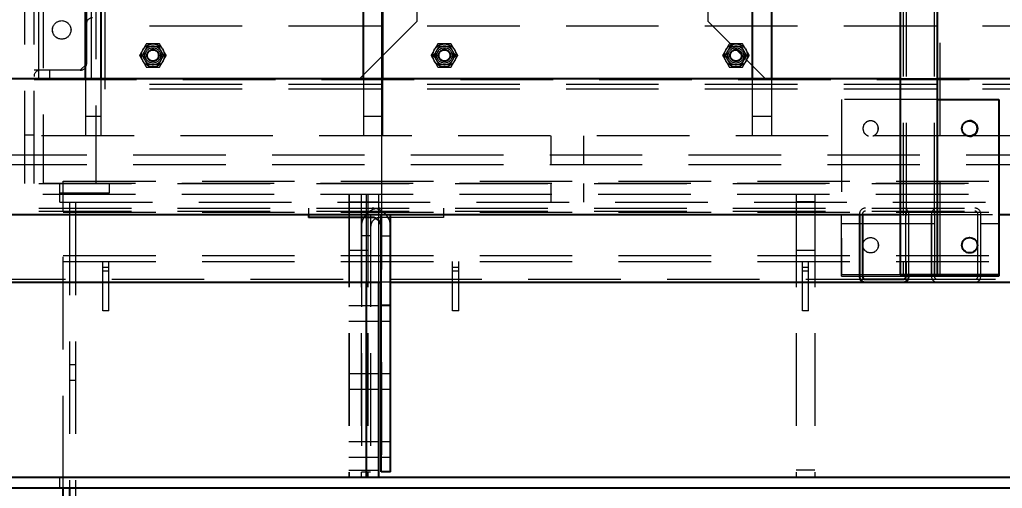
# Model space of a CAD drawing. Header units: millimetres. Extents: x 1293 to 41893, y 1011 to 26911.
# Drawn here: x 11101 to 11775, y 6143 to 6464 of the extents above; entities that cross this region are included whole.
import ezdxf

# ---------------------------------------------------------------- set-up
doc = ezdxf.new("R2010")
doc.units = ezdxf.units.MM
doc.header["$LTSCALE"] = 50
doc.linetypes.add('CENTER', pattern=[10.16, 6.35, -1.27, 1.27, -1.27])
doc.linetypes.add('HIDDEN', pattern=[1.905, 1.27, -0.635])
for name, color, linetype in [('CAPA_1', 7, 'Continuous'), ('MAQUINAS', 11, 'Continuous'), ('STRUC', 4, 'Continuous')]:
    doc.layers.add(name, color=color, linetype=linetype)
doc.styles.add('SLDTEXTSTYLE0', font='TXT', dxfattribs={"width": 0.75})
doc.dimstyles.new('SLDDIMSTYLE0', dxfattribs={"dimtxt": 100, "dimasz": 100, "dimexe": 0, "dimexo": 0.0625, "dimgap": 25, "dimtad": 2, "dimdec": 0, "dimlfac": 1.5, "dimrnd": 1e-09, "dimzin": 12, "dimdsep": 46, "dimtxsty": 'SLDTEXTSTYLE0', "dimsah": 1, "dimcen": 0.09, "dimadec": 0, "dimazin": 3, "dimtfac": 1, "dimtdec": 0, "dimtofl": 0, "dimtmove": 0, "dimatfit": 3, "dimfxl": 1, "dimfrac": 2, "dimtolj": 1, "dimtzin": 12, "dimarcsym": 0})
doc.dimstyles.new('SLDDIMSTYLE1', dxfattribs={"dimtxt": 100, "dimasz": 100, "dimexe": 0, "dimexo": 0.0625, "dimgap": 25, "dimtad": 2, "dimdec": 4, "dimlfac": 75, "dimzin": 12, "dimdsep": 46, "dimtxsty": 'SLDTEXTSTYLE0', "dimsah": 1, "dimcen": 0.09, "dimadec": 0, "dimazin": 3, "dimtfac": 1, "dimtdec": 0, "dimtofl": 0, "dimtmove": 0, "dimatfit": 3, "dimfxl": 1, "dimfrac": 2, "dimtolj": 1, "dimtzin": 12, "dimarcsym": 0})

# ---------------------------------------------------------------- blocks, each defined once
blk = doc.blocks.new('_D_3')
at = {"layer": 'CAPA_1', "transparency": 16777216}
blk.add_arc((9899.27, 4708.49), 5214.32, 0, 13, dxfattribs=at)
for points in [[(14979.94, 5881.46), (14986.48, 5780.49), (15016.52, 5787.13)], [(15113.58, 4708.49), (15128.01, 4808.64), (15097.24, 4808.34)]]:
    blk.add_solid(points, dxfattribs=at)
at = {"layer": 'CAPA_1', "transparency": 16777216, "insert": (15196.76, 5413.27), "char_height": 100, "attachment_point": 1, "rotation": 276.5, "style": 'SLDTEXTSTYLE0'}
blk.add_mtext('13°', dxfattribs=at)
blk = doc.blocks.new('_D_5')
at = {"layer": 'CAPA_1', "transparency": 16777216}
for p, q in [((11574.4, 7831.18), (17588.06, 7831.18)), ((17538.06, 7831.18), (17538.06, 4708.49)), ((16485.16, 4708.49), (17588.06, 4708.49))]:
    blk.add_line(p, q, dxfattribs=at)
for points in [[(17538.06, 7831.18), (17522.68, 7731.18), (17553.45, 7731.18)], [(17538.06, 4708.49), (17553.45, 4808.49), (17522.68, 4808.49)]]:
    blk.add_solid(points, dxfattribs=at)
at = {"layer": 'CAPA_1', "transparency": 16777216, "insert": (17409.15, 6122.06), "char_height": 100, "attachment_point": 1, "rotation": 90, "style": 'SLDTEXTSTYLE0'}
blk.add_mtext('4684', dxfattribs=at)
blk = doc.blocks.new('_D_15')
at = {"layer": 'CAPA_1', "transparency": 16777216}
for p, q in [((6530.12, 8742.38), (6530.12, 9415.65)), ((16745.16, 6492), (16745.16, 9415.65)), ((6530.12, 9365.65), (16745.16, 9365.65))]:
    blk.add_line(p, q, dxfattribs=at)
for points in [[(6530.12, 9365.65), (6630.12, 9350.26), (6630.12, 9381.03)], [(16745.16, 9365.65), (16645.16, 9381.03), (16645.16, 9350.26)]]:
    blk.add_solid(points, dxfattribs=at)
at = {"layer": 'CAPA_1', "transparency": 16777216, "insert": (11452.92, 9494.55), "char_height": 100, "attachment_point": 1, "style": 'SLDTEXTSTYLE0'}
blk.add_mtext('15323', dxfattribs=at)

msp = doc.modelspace()

# ---------------------------------------------------------------- linework, layer by layer
at = {"color": 7, "linetype": 'CENTER', "lineweight": 18}
msp.add_line((11349.534742, 9150.3526874), (11349.534742, 4104.1632693), dxfattribs=at)
at = {"color": 7, "linetype": 'Continuous', "lineweight": 25}
for p, q in [((11705.2958163, 7060.1262403), (11705.2958163, 6289.4929069)), ((11730.6958163, 7060.1262403), (11730.6958163, 6289.4929069)), ((10380.9601497, 6423.7929069), (11705.2958163, 6423.7929069)), ((11730.6958163, 6423.7929069), (13055.031483, 6423.7929069)), ((11730.6958163, 6409.4929069), (11773.0291497, 6409.4929069)), ((11773.0291497, 6409.4929069), (11773.0291497, 6289.4929069)), ((10423.293483, 6330.6595736), (11705.2958163, 6330.6595736)), ((11299.3768163, 6330.6595736), (11299.3768163, 6328.5429069)), ((11343.0268163, 6328.5429069), (11299.3768163, 6328.5429069)), ((11349.3768163, 6154.0929069), (11349.3768163, 6330.6595736)), ((11355.7268163, 6154.0929069), (11355.7268163, 6330.6595736)), ((11677.4601497, 6330.6595736), (11677.4601497, 6288.1569069)), ((11679.4921497, 6330.6595736), (11679.4921497, 6288.1569069)), ((11773.0291497, 6330.6595736), (13012.6981497, 6330.6595736)), ((10622.393483, 6284.0929069), (11349.3768163, 6284.0929069)), ((11355.7268163, 6284.0929069), (12082.7101497, 6284.0929069)), ((11681.5241497, 6286.1249069), (11707.2628163, 6286.1249069)), ((11705.2958163, 6289.4929069), (11773.0291497, 6289.4929069)), ((11709.2948163, 6288.1569069), (11709.2948163, 6289.4929069)), ((11711.3268163, 6288.1569069), (11711.3268163, 6289.4929069)), ((11773.026822, 6288.3262403), (11711.3268163, 6288.3262403)), ((11773.026822, 6289.4929069), (11773.026822, 6288.3262403)), ((11355.7268163, 6268.2262403), (11349.3768163, 6268.2262403)), ((11355.7268163, 6154.0929069), (11349.3768163, 6154.0929069)), ((11131.1601497, 5987.5105889), (11131.1601497, 6142.8529069)), ((11135.393483, 6142.8529069), (11135.393483, 5983.5422579))]:
    msp.add_line(p, q, dxfattribs=at)
at = {"color": 1, "linetype": 'HIDDEN', "lineweight": 18}
for p, q in [((11707.3278163, 7060.1262403), (11707.3278163, 6289.4929069)), ((11707.4158163, 7060.1262403), (11707.4158163, 6289.4929069)), ((11709.4478163, 7060.1262403), (11709.4478163, 6289.4929069)), ((11728.6638163, 7060.1262403), (11728.6638163, 6289.4929069)), ((11730.7838163, 7060.1262403), (11730.7838163, 6289.4929069)), ((11732.8158163, 6289.4929069), (11732.8158163, 7060.1262403)), ((11156.8304871, 6758.1188715), (11156.8304871, 6422.7855382)), ((11160.0054871, 6416.4355382), (11160.0054871, 6758.1188715)), ((11373.6721537, 6758.1188715), (11373.6721537, 6462.7855382)), ((11573.6721537, 6462.7855382), (11573.6721537, 6758.1188715)), ((11114.4971537, 6422.7855382), (11114.4971537, 6693.5688715)), ((11150.4804871, 6422.7855382), (11150.4804871, 6691.4522048)), ((11825.3888993, 6459.6105382), (11160.0054871, 6459.6105382)), ((11333.6721537, 6422.7855382), (11373.6721537, 6462.7855382)), ((11573.6721537, 6462.7855382), (11613.6721537, 6422.7855382)), ((11192.7494582, 6445.9605382), (11192.6449282, 6445.9605382)), ((11385.3648447, 6439.6105382), (11389.031019, 6445.9605382)), ((11389.031019, 6445.9605382), (11396.3633674, 6445.9605382)), ((11396.3633674, 6445.9605382), (11400.0295416, 6439.6105382)), ((11585.3648447, 6439.6105382), (11589.031019, 6445.9605382)), ((11589.031019, 6445.9605382), (11596.3633674, 6445.9605382)), ((11596.3633674, 6445.9605382), (11600.0295416, 6439.6105382)), ((11187.2240644, 6442.830801), (11187.1717994, 6442.7402754)), ((11198.222587, 6442.7402754), (11198.170322, 6442.830801)), ((11389.031019, 6433.2605382), (11385.3648447, 6439.6105382)), ((11400.0295416, 6439.6105382), (11396.3633674, 6433.2605382)), ((11589.031019, 6433.2605382), (11585.3648447, 6439.6105382)), ((11600.0295416, 6439.6105382), (11596.3633674, 6433.2605382)), ((11187.1717994, 6436.480801), (11187.2240644, 6436.3902754)), ((11192.6449282, 6433.2605382), (11192.7494582, 6433.2605382)), ((11198.170322, 6436.3902754), (11198.222587, 6436.480801)), ((11396.3633674, 6433.2605382), (11389.031019, 6433.2605382)), ((11596.3633674, 6433.2605382), (11589.031019, 6433.2605382)), ((13753.1804871, 6422.7855382), (11114.4971537, 6422.7855382)), ((11825.3888993, 6419.6105382), (11160.0054871, 6419.6105382)), ((11705.2958163, 6423.7929069), (11730.6958163, 6423.7929069)), ((11825.3888993, 6416.4355382), (11160.0054871, 6416.4355382)), ((11665.082483, 6409.4929069), (11665.082483, 6289.4929069)), ((11730.6958163, 6409.4929069), (11665.082483, 6409.4929069)), ((10352.393483, 6351.8262403), (13085.7268163, 6351.8262403)), ((11131.1601497, 6353.3529069), (12149.6268163, 6353.3529069)), ((11131.1601497, 6142.8529069), (11131.1601497, 6353.3529069)), ((11139.6268163, 6338.8529069), (11135.393483, 6338.8529069)), ((11135.393483, 6338.8529069), (11135.393483, 6142.8529069)), ((11139.6268163, 6338.8529069), (11139.6268163, 6105.5195736)), ((10352.393483, 6334.8929069), (13085.7268163, 6334.8929069)), ((10352.393483, 6332.8609069), (13085.7268163, 6332.8609069)), ((11131.1601497, 6332.1862403), (12149.6268163, 6332.1862403)), ((11299.3768163, 6334.8929069), (11299.3768163, 6330.6595736)), ((11392.0768163, 6334.8929069), (11392.0768163, 6328.5429069)), ((11677.4601497, 6330.8289069), (11677.4601497, 6330.6595736)), ((11679.4921497, 6330.8289069), (11679.4921497, 6330.6595736)), ((11709.2948163, 6289.4929069), (11709.2948163, 6330.8289069)), ((11711.3268163, 6289.4929069), (11711.3268163, 6330.8289069)), ((11726.793483, 6330.8289069), (11726.793483, 6288.1569069)), ((11728.825483, 6330.8289069), (11728.825483, 6288.1569069)), ((11758.6281497, 6288.1569069), (11758.6281497, 6330.8289069)), ((11760.6601497, 6288.1569069), (11760.6601497, 6330.8289069)), ((11335.7268163, 6330.6595736), (11335.7268163, 6154.0929069)), ((11342.0768163, 6330.6595736), (11342.0768163, 6154.0929069)), ((11392.0768163, 6328.5429069), (11348.4268163, 6328.5429069)), ((11665.1311497, 6288.3262403), (11665.1311497, 6330.6595736)), ((11665.1311497, 6324.3095736), (11773.026822, 6324.3095736)), ((11705.2958163, 6330.6595736), (11773.0291497, 6330.6595736)), ((11726.7978163, 6288.3262403), (11726.7978163, 6330.6595736)), ((11773.026822, 6330.6595736), (11773.026822, 6289.4929069)), ((11342.0768163, 6315.8429069), (11335.7268163, 6315.8429069)), ((11349.3768163, 6315.8429069), (11355.7268163, 6315.8429069)), ((11131.1601497, 6302.5529069), (12149.6268163, 6302.5529069)), ((11131.1601497, 6298.3195736), (12149.6268163, 6298.3195736)), ((11158.2768163, 6264.4529069), (11158.2768163, 6298.3195736)), ((11162.5101497, 6264.4529069), (11162.5101497, 6298.3195736)), ((11398.2768163, 6264.4529069), (11398.2768163, 6298.3195736)), ((11402.5101497, 6264.4529069), (11402.5101497, 6298.3195736)), ((11638.2768163, 6264.4529069), (11638.2768163, 6298.3195736)), ((11642.5101497, 6264.4529069), (11642.5101497, 6298.3195736)), ((11162.5101497, 6294.3195736), (11158.2768163, 6294.3195736)), ((11162.5101497, 6291.6529069), (11158.2768163, 6291.6529069)), ((11402.5101497, 6294.3195736), (11398.2768163, 6294.3195736)), ((11402.5101497, 6291.6529069), (11398.2768163, 6291.6529069)), ((11642.5101497, 6294.3195736), (11638.2768163, 6294.3195736)), ((11642.5101497, 6291.6529069), (11638.2768163, 6291.6529069)), ((10973.929483, 6286.1249069), (11681.5241497, 6286.1249069)), ((11355.7268163, 6284.0929069), (11349.3768163, 6284.0929069)), ((11665.082483, 6289.4929069), (11705.2958163, 6289.4929069)), ((11665.1311497, 6288.3262403), (11711.3268163, 6288.3262403)), ((11707.2628163, 6286.1249069), (12414.857483, 6286.1249069)), ((11162.5101497, 6264.4529069), (11158.2768163, 6264.4529069)), ((11335.7268163, 6268.2262403), (11342.0768163, 6268.2262403)), ((11339.193483, 6268.0512403), (11335.7268163, 6268.0512403)), ((11355.7268163, 6268.0512403), (11349.3768163, 6268.0512403)), ((11402.5101497, 6264.4529069), (11398.2768163, 6264.4529069)), ((11642.5101497, 6264.4529069), (11638.2768163, 6264.4529069)), ((11335.7268163, 6257.4679069), (11339.193483, 6257.4679069)), ((11349.3768163, 6257.4679069), (11355.7268163, 6257.4679069)), ((11139.6268163, 6227.4779069), (11135.393483, 6227.4779069)), ((11135.393483, 6216.8945736), (11139.6268163, 6216.8945736)), ((11339.193483, 6221.3845736), (11335.7268163, 6221.3845736)), ((11355.7268163, 6221.3845736), (11349.3768163, 6221.3845736)), ((11335.7268163, 6210.8012403), (11339.193483, 6210.8012403)), ((11349.3768163, 6210.8012403), (11355.7268163, 6210.8012403)), ((11339.193483, 6174.7179069), (11335.7268163, 6174.7179069)), ((11355.7268163, 6174.7179069), (11349.3768163, 6174.7179069)), ((11335.7268163, 6164.1345736), (11339.193483, 6164.1345736)), ((11349.3768163, 6164.1345736), (11355.7268163, 6164.1345736)), ((11335.7268163, 6154.0929069), (11342.0768163, 6154.0929069))]:
    msp.add_line(p, q, dxfattribs=at)
for centre, radius in [((11130.1638204, 6457.1188715), 6.35), ((11192.6971932, 6439.6105382), 7.8901787), ((11392.6971932, 6439.6105382), 7.8901787), ((11592.6971932, 6439.6105382), 7.8901787), ((11192.6971932, 6439.6105382), 5.2916667), ((11192.6971932, 6439.6105382), 4.2333333), ((11192.6971932, 6439.6105382), 3.7041667), ((11392.6971932, 6439.6105382), 5.2916667), ((11392.6971932, 6439.6105382), 4.2333333), ((11392.6971932, 6439.6105382), 3.7041667), ((11592.6971932, 6439.6105382), 5.2916667), ((11592.6971932, 6439.6105382), 4.2333333), ((11592.6971932, 6439.6105382), 3.7041667), ((11685.082483, 6309.4929069), 5.2916667), ((11685.1311497, 6309.4929069), 5.2916667), ((11753.026822, 6309.4929069), 5.2916667)]:
    msp.add_circle(centre, radius, dxfattribs=at)
at = {"color": 7, "linetype": 'Continuous', "lineweight": 25}
for centre in [(11753.0291497, 6389.4929069), (11753.0291497, 6309.4929069)]:
    msp.add_circle(centre, 5.2916667, dxfattribs=at)
at = {"color": 1, "linetype": 'HIDDEN', "lineweight": 18}
for centre, radius, start, end in [((11192.6971932, 6439.6105382), 6.3502151, 90.4715742458, 149.5284257542), ((11192.6971932, 6439.6105382), 6.3502151, 30.4715742458, 89.5284257542), ((11392.6971932, 6439.6105382), 6.3502151, 90.4715742458, 149.5284257542), ((11392.6971932, 6439.6105382), 6.3502151, 30.4715742458, 89.5284257542), ((11592.6971932, 6439.6105382), 6.3502151, 90.4715742458, 149.5284257542), ((11592.6971932, 6439.6105382), 6.3502151, 30.4715742458, 89.5284257542), ((11192.6971932, 6439.6105382), 6.3502151, 150.4715742458, 209.5284257542), ((11192.6971932, 6439.6105382), 6.3502151, 330.4715742458, 29.5284257543), ((11392.6971932, 6439.6105382), 6.3502151, 150.4715742458, 209.5284257542), ((11392.6971932, 6439.6105382), 6.3502151, 330.4715742458, 29.5284257542), ((11592.6971932, 6439.6105382), 6.3502151, 150.4715742458, 209.5284257542), ((11592.6971932, 6439.6105382), 6.3502151, 330.4715742458, 29.5284257542), ((11192.6971932, 6439.6105382), 6.3502151, 210.4715742458, 269.5284257542), ((11192.6971932, 6439.6105382), 6.3502151, 270.4715742458, 329.5284257542), ((11392.6971932, 6439.6105382), 6.3502151, 210.4715742458, 269.5284257542), ((11392.6971932, 6439.6105382), 6.3502151, 270.4715742458, 329.5284257542), ((11592.6971932, 6439.6105382), 6.3502151, 210.4715742458, 269.5284257542), ((11592.6971932, 6439.6105382), 6.3502151, 270.4715742458, 329.5284257542), ((11685.082483, 6389.4929069), 5.2916667, 286.123907906, 251.0658483385), ((11685.1311497, 6389.4929069), 5.2916667, 288.9341171086, 253.8760917321), ((11753.026822, 6389.4929069), 5.2916667, 89.9870257746, 270.0133769669), ((11348.4268163, 6322.1929069), 12.7, 90, 180), ((11343.0268163, 6322.1929069), 12.7, 0, 90), ((11681.5241497, 6330.8289069), 4.064, 90.0000000001, 180), ((11681.5241497, 6330.8289069), 2.032, 90.0000000001, 180), ((11707.2628163, 6330.8289069), 4.064, 0, 90), ((11707.2628163, 6330.8289069), 2.032, 0, 90), ((11730.857483, 6330.8289069), 4.064, 90, 180), ((11730.857483, 6330.8289069), 2.032, 90, 180), ((11756.5961497, 6330.8289069), 4.064, 0, 90), ((11756.5961497, 6330.8289069), 2.032, 0, 90), ((11348.4268163, 6322.1929069), 6.35, 90, 180), ((11730.857483, 6288.1569069), 4.064, 180, 270), ((11730.857483, 6288.1569069), 2.032, 180, 270), ((11756.5961497, 6288.1569069), 4.064, 270, 0), ((11756.5961497, 6288.1569069), 2.032, 270, 0)]:
    msp.add_arc(centre, radius, start, end, dxfattribs=at)
at = {"color": 7, "linetype": 'Continuous', "lineweight": 25}
for centre, radius, start, end in [((11753.026822, 6389.4929069), 5.2916667, 270.0133769669, 89.9870148298), ((11343.0268163, 6322.1929069), 6.35, 0, 90), ((11681.5241497, 6288.1569069), 4.064, 180, 270), ((11681.5241497, 6288.1569069), 2.032, 180, 270), ((11707.2628163, 6288.1569069), 4.064, 270, 0), ((11707.2628163, 6288.1569069), 2.032, 270, 0)]:
    msp.add_arc(centre, radius, start, end, dxfattribs=at)
at = {"color": 1, "linetype": 'HIDDEN', "lineweight": 18}
for points, knots in [([(11188.1184347, 6447.5480382), (11187.7202328, 6446.8595226), (11186.9151891, 6445.467553), (11185.7219596, 6443.4043862), (11184.5808325, 6441.4313076), (11183.8809465, 6440.2211619), (11183.5277932, 6439.6105382)], [0, 0, 0, 0, 0.264433571, 0.5346044925, 0.7651675047, 1, 1, 1, 1]), ([(11187.2240644, 6442.830801), (11187.4291827, 6443.1860764), (11188.0411251, 6444.2459917), (11188.6357246, 6445.2758682), (11189.031019, 6445.9605382)], [0, 0, 0, 0, 0.3351922062, 1, 1, 1, 1]), ([(11197.2759516, 6447.5480382), (11196.8931185, 6447.5480382), (11195.7633484, 6447.5480382), (11193.8180367, 6447.5480382), (11191.0996322, 6447.5480382), (11189.2224422, 6447.5480382), (11188.1184347, 6447.5480382)], [0, 0, 0, 0, 0.1281443788, 0.3781639842, 0.6342876167, 1, 1, 1, 1]), ([(11189.031019, 6445.9605382), (11189.4556928, 6445.9605382), (11190.636671, 6445.9605382), (11191.8609157, 6445.9605382), (11192.6449282, 6445.9605382)], [0, 0, 0, 0, 0.3595950484, 1, 1, 1, 1]), ([(11192.7494582, 6445.9605382), (11193.3733588, 6445.9605382), (11194.5978468, 6445.9605382), (11195.782378, 6445.9605382), (11196.3633674, 6445.9605382)], [0, 0, 0, 0, 0.5095195514, 1, 1, 1, 1]), ([(11196.3633674, 6445.9605382), (11196.4776168, 6445.7626523), (11197.0658888, 6444.7437353), (11197.6774961, 6443.6844004), (11198.170322, 6442.830801)], [0, 0, 0, 0, 0.19421196006, 1, 1, 1, 1]), ([(11201.8665932, 6439.6105382), (11201.4681959, 6440.2993914), (11200.6627713, 6441.6920197), (11199.469344, 6443.7555285), (11198.3283949, 6445.7282993), (11197.628907, 6446.9377566), (11197.2759516, 6447.5480382)], [0, 0, 0, 0, 0.26460371574, 0.53493927979, 0.76533444477, 1, 1, 1, 1]), ([(11388.1184347, 6447.5480382), (11387.7202328, 6446.8595226), (11386.9151891, 6445.467553), (11385.7219596, 6443.4043862), (11384.5808325, 6441.4313076), (11383.8809465, 6440.2211619), (11383.5277932, 6439.6105382)], [0, 0, 0, 0, 0.26443357096, 0.53460449255, 0.76516750469, 1, 1, 1, 1]), ([(11397.2759516, 6447.5480382), (11396.8931185, 6447.5480382), (11395.7633484, 6447.5480382), (11393.8180367, 6447.5480382), (11391.0996322, 6447.5480382), (11389.2224422, 6447.5480382), (11388.1184347, 6447.5480382)], [0, 0, 0, 0, 0.12814437883, 0.3781639842, 0.63428761669, 1, 1, 1, 1]), ([(11401.8665932, 6439.6105382), (11401.4681959, 6440.2993914), (11400.6627713, 6441.6920197), (11399.469344, 6443.7555285), (11398.3283949, 6445.7282993), (11397.628907, 6446.9377566), (11397.2759516, 6447.5480382)], [0, 0, 0, 0, 0.2646037157, 0.5349392798, 0.7653344448, 1, 1, 1, 1]), ([(11588.1184347, 6447.5480382), (11587.7202328, 6446.8595226), (11586.9151891, 6445.467553), (11585.7219596, 6443.4043862), (11584.5808325, 6441.4313076), (11583.8809465, 6440.2211619), (11583.5277932, 6439.6105382)], [0, 0, 0, 0, 0.26443357096, 0.53460449255, 0.76516750469, 1, 1, 1, 1]), ([(11597.2759516, 6447.5480382), (11596.8931185, 6447.5480382), (11595.7633484, 6447.5480382), (11593.8180367, 6447.5480382), (11591.0996322, 6447.5480382), (11589.2224422, 6447.5480382), (11588.1184347, 6447.5480382)], [0, 0, 0, 0, 0.12814437883, 0.3781639842, 0.63428761669, 1, 1, 1, 1]), ([(11601.8665932, 6439.6105382), (11601.4681959, 6440.2993914), (11600.6627713, 6441.6920197), (11599.469344, 6443.7555285), (11598.3283949, 6445.7282993), (11597.628907, 6446.9377566), (11597.2759516, 6447.5480382)], [0, 0, 0, 0, 0.2646037157, 0.5349392798, 0.7653344448, 1, 1, 1, 1]), ([(11183.5277932, 6439.6105382), (11183.9261904, 6438.921685), (11184.731615, 6437.5290566), (11185.9250423, 6435.4655478), (11187.0659914, 6433.492777), (11187.7654793, 6432.2833197), (11188.1184347, 6431.6730382)], [0, 0, 0, 0, 0.26460371574, 0.53493927979, 0.76533444477, 1, 1, 1, 1]), ([(11185.3648447, 6439.6105382), (11185.4790942, 6439.808424), (11186.0673662, 6440.827341), (11186.6789735, 6441.8866759), (11187.1717994, 6442.7402754)], [0, 0, 0, 0, 0.1942119601, 1, 1, 1, 1]), ([(11187.1717994, 6436.480801), (11186.966681, 6436.8360764), (11186.3547386, 6437.8959917), (11185.7601391, 6438.9258682), (11185.3648447, 6439.6105382)], [0, 0, 0, 0, 0.3351922062, 1, 1, 1, 1]), ([(11197.2759516, 6431.6730382), (11197.6741536, 6432.3615537), (11198.4791972, 6433.7535234), (11199.6724267, 6435.8166902), (11200.8135538, 6437.7897688), (11201.5134398, 6438.9999145), (11201.8665932, 6439.6105382)], [0, 0, 0, 0, 0.264433571, 0.5346044925, 0.7651675047, 1, 1, 1, 1]), ([(11198.222587, 6442.7402754), (11198.4277053, 6442.385), (11199.0396477, 6441.3250846), (11199.6342472, 6440.2952081), (11200.0295416, 6439.6105382)], [0, 0, 0, 0, 0.3351922062, 1, 1, 1, 1]), ([(11200.0295416, 6439.6105382), (11199.9152921, 6439.4126523), (11199.3270201, 6438.3937353), (11198.7154128, 6437.3344004), (11198.222587, 6436.480801)], [0, 0, 0, 0, 0.1942119601, 1, 1, 1, 1]), ([(11383.5277932, 6439.6105382), (11383.9261904, 6438.921685), (11384.731615, 6437.5290566), (11385.9250423, 6435.4655478), (11387.0659914, 6433.492777), (11387.7654793, 6432.2833197), (11388.1184347, 6431.6730382)], [0, 0, 0, 0, 0.2646037157, 0.5349392798, 0.7653344448, 1, 1, 1, 1]), ([(11397.2759516, 6431.6730382), (11397.6741536, 6432.3615537), (11398.4791972, 6433.7535234), (11399.6724267, 6435.8166902), (11400.8135538, 6437.7897688), (11401.5134398, 6438.9999145), (11401.8665932, 6439.6105382)], [0, 0, 0, 0, 0.26443357096, 0.53460449255, 0.76516750469, 1, 1, 1, 1]), ([(11583.5277932, 6439.6105382), (11583.9261904, 6438.921685), (11584.731615, 6437.5290566), (11585.9250423, 6435.4655478), (11587.0659914, 6433.492777), (11587.7654793, 6432.2833197), (11588.1184347, 6431.6730382)], [0, 0, 0, 0, 0.2646037157, 0.5349392798, 0.7653344448, 1, 1, 1, 1]), ([(11597.2759516, 6431.6730382), (11597.6741536, 6432.3615537), (11598.4791972, 6433.7535234), (11599.6724267, 6435.8166902), (11600.8135538, 6437.7897688), (11601.5134398, 6438.9999145), (11601.8665932, 6439.6105382)], [0, 0, 0, 0, 0.26443357096, 0.53460449255, 0.76516750469, 1, 1, 1, 1]), ([(11189.031019, 6433.2605382), (11188.9167695, 6433.458424), (11188.3284975, 6434.477341), (11187.7168902, 6435.5366759), (11187.2240644, 6436.3902754)], [0, 0, 0, 0, 0.1942119601, 1, 1, 1, 1]), ([(11192.6449282, 6433.2605382), (11192.0210276, 6433.2605382), (11190.7965395, 6433.2605382), (11189.6120083, 6433.2605382), (11189.031019, 6433.2605382)], [0, 0, 0, 0, 0.5095195514, 1, 1, 1, 1]), ([(11196.3633674, 6433.2605382), (11195.9386935, 6433.2605382), (11194.7577154, 6433.2605382), (11193.5334706, 6433.2605382), (11192.7494582, 6433.2605382)], [0, 0, 0, 0, 0.3595950484, 1, 1, 1, 1]), ([(11198.170322, 6436.3902754), (11197.9652037, 6436.035), (11197.3532612, 6434.9750846), (11196.7586617, 6433.9452081), (11196.3633674, 6433.2605382)], [0, 0, 0, 0, 0.3351922062, 1, 1, 1, 1]), ([(11188.1184347, 6431.6730382), (11189.222445, 6431.6730382), (11191.0802659, 6431.6730382), (11193.7977641, 6431.6730382), (11195.7441875, 6431.6730382), (11196.8931246, 6431.6730382), (11197.2759516, 6431.6730382)], [0, 0, 0, 0, 0.3657108626, 0.6154157302, 0.871856154, 1, 1, 1, 1]), ([(11388.1184347, 6431.6730382), (11389.222445, 6431.6730382), (11391.0802659, 6431.6730382), (11393.7977641, 6431.6730382), (11395.7441875, 6431.6730382), (11396.8931246, 6431.6730382), (11397.2759516, 6431.6730382)], [0, 0, 0, 0, 0.3657108626, 0.6154157302, 0.871856154, 1, 1, 1, 1]), ([(11588.1184347, 6431.6730382), (11589.222445, 6431.6730382), (11591.0802659, 6431.6730382), (11593.7977641, 6431.6730382), (11595.7441875, 6431.6730382), (11596.8931246, 6431.6730382), (11597.2759516, 6431.6730382)], [0, 0, 0, 0, 0.3657108626, 0.6154157302, 0.871856154, 1, 1, 1, 1])]:
    msp.add_open_spline(points, degree=3, knots=knots, dxfattribs=at)
at = {"layer": 'MAQUINAS', "linetype": 'Continuous', "lineweight": 25}
for p, q in [((11146.3934895, 6423.7929069), (11146.3934895, 6693.4595736)), ((11157.0601562, 6693.4595736), (11157.0601562, 6423.7929069)), ((11337.0601562, 6423.7929069), (11337.0601562, 6591.1769069)), ((11350.3934895, 6423.7929069), (11350.3934895, 6591.1769069)), ((11603.7268228, 6591.1769069), (11603.7268228, 6423.7929069)), ((11617.0601562, 6591.1769069), (11617.0601562, 6423.7929069))]:
    msp.add_line(p, q, dxfattribs=at)
at = {"layer": 'MAQUINAS', "linetype": 'HIDDEN', "lineweight": 18}
for p, q in [((11146.3934895, 6423.7929069), (11146.3934895, 6384.5102403)), ((11157.0601562, 6423.7929069), (11157.0601562, 6384.5102403)), ((11337.0601562, 6423.7929069), (11337.0601562, 6384.5102403)), ((11350.3934895, 6384.5102403), (11350.3934895, 6423.7929069)), ((11603.7268228, 6423.7929069), (11603.7268228, 6384.5102403)), ((11617.0601562, 6423.7929069), (11617.0601562, 6384.5102403)), ((11157.0601562, 6397.8435736), (11146.3934895, 6397.8435736)), ((11350.3934895, 6397.8435736), (11337.0601562, 6397.8435736)), ((11617.0601562, 6397.8435736), (11603.7268228, 6397.8435736)), ((11751.3206499, 6384.5102403), (10977.0601562, 6384.5102403)), ((11465.7268228, 6384.5102403), (11465.7268228, 6364.5102403)), ((11488.3934895, 6364.5102403), (11488.3934895, 6384.5102403)), ((12290.3934895, 6384.5102403), (11754.7353218, 6384.5102403)), ((12290.3934895, 6371.1769069), (10977.0601562, 6371.1769069)), ((12290.3934895, 6364.5102403), (10977.0601733, 6364.5102403))]:
    msp.add_line(p, q, dxfattribs=at)
at = {"layer": 'STRUC', "linetype": 'HIDDEN', "lineweight": 18}
for p, q in [((11153.4601497, 6691.1435736), (11153.4601497, 6351.8102403)), ((11111.1268163, 6351.8102403), (11111.1268163, 6684.7935736)), ((11117.4768163, 6684.7935736), (11117.4768163, 6351.8102403)), ((11147.1101497, 6680.5602403), (11147.1101497, 6433.7269069)), ((11104.7768163, 6351.8102403), (11104.7768163, 6625.1435736)), ((11142.8768163, 6429.4935736), (11147.1101497, 6433.7269069)), ((11142.8768163, 6429.4935736), (11111.1268163, 6429.4935736)), ((11121.7101497, 6429.4935736), (11121.7101497, 6423.1435736)), ((11111.1268163, 6423.1435736), (11153.4601497, 6423.1435736)), ((11104.7768163, 6385.1435736), (11111.1268163, 6385.1435736)), ((13085.7268163, 6351.8102403), (10352.393483, 6351.8102403)), ((11128.929483, 6339.1102403), (11128.929483, 6351.8102403)), ((11162.7961497, 6345.4602403), (11162.7961497, 6351.8102403)), ((11465.7268163, 6351.8102403), (11465.7268163, 6339.1102403)), ((11488.393483, 6339.1102403), (11488.393483, 6351.8102403)), ((13085.7268163, 6344.3595736), (10352.393483, 6344.3595736)), ((11128.929483, 6345.4602403), (11162.7961497, 6345.4602403)), ((11327.193483, 6344.3595736), (11327.193483, 6150.3035736)), ((11327.3768163, 6344.3595736), (11327.3768163, 6150.3035736)), ((11335.6601497, 6344.3595736), (11335.6601497, 6150.3035736)), ((11339.193483, 6284.0929069), (11339.193483, 6344.3595736)), ((11340.0768163, 6344.3595736), (11340.0768163, 6150.3035736)), ((11347.6601497, 6284.0929069), (11347.6601497, 6344.3595736)), ((11634.043483, 6344.3595736), (11634.043483, 6150.3035736)), ((11646.743483, 6344.3595736), (11646.743483, 6150.3035736)), ((11128.929483, 6339.1102403), (12151.857483, 6339.1102403)), ((11327.193483, 6339.2795736), (11347.6601497, 6339.2795736)), ((11646.743483, 6339.2795736), (11634.043483, 6339.2795736)), ((11340.0768163, 6305.7769069), (11327.3768163, 6305.7769069)), ((11646.743483, 6305.7769069), (11634.043483, 6305.7769069)), ((11335.6601497, 6268.0512403), (11327.193483, 6268.0512403)), ((11347.6601497, 6268.0512403), (11339.193483, 6268.0512403)), ((11327.193483, 6257.4679069), (11335.6601497, 6257.4679069)), ((11339.193483, 6257.4679069), (11347.6601497, 6257.4679069)), ((11335.6601497, 6221.3845736), (11327.193483, 6221.3845736)), ((11347.6601497, 6221.3845736), (11339.193483, 6221.3845736)), ((11327.193483, 6210.8012403), (11335.6601497, 6210.8012403)), ((11339.193483, 6210.8012403), (11347.6601497, 6210.8012403)), ((11335.6601497, 6174.7179069), (11327.193483, 6174.7179069)), ((11347.6601497, 6174.7179069), (11339.193483, 6174.7179069)), ((11327.193483, 6164.1345736), (11335.6601497, 6164.1345736)), ((11339.193483, 6164.1345736), (11347.6601497, 6164.1345736)), ((11128.929483, 6142.8529069), (11128.929483, 6150.3035736)), ((11327.193483, 6155.3835736), (11347.6601497, 6155.3835736)), ((11646.743483, 6155.3835736), (11634.043483, 6155.3835736))]:
    msp.add_line(p, q, dxfattribs=at)
at = {"layer": 'STRUC', "linetype": 'Continuous', "lineweight": 25}
for p, q in [((11339.193483, 6150.3035736), (11339.193483, 6284.0929069)), ((11347.6601497, 6150.3035736), (11347.6601497, 6284.0929069)), ((13086.5101497, 6150.3035736), (7617.0601497, 6150.3035736)), ((13086.5101497, 6142.8529069), (7617.7268163, 6142.8529069))]:
    msp.add_line(p, q, dxfattribs=at)
at = {"layer": 'STRUC', "linetype": 'HIDDEN', "lineweight": 18}
msp.add_circle((11130.1268163, 6457.1102403), 6.35, dxfattribs=at)
for centre, start, end in [((11151.343483, 6461.2435736), 90, 180), ((11142.8768163, 6433.7269069), 270, 0), ((11115.3601497, 6425.2602403), 90, 180)]:
    msp.add_arc(centre, 4.2333333, start, end, dxfattribs=at)

# ---------------------------------------------------------------- dimensions: what is measured, and where the dimension line sits
at = {"layer": 'CAPA_1'}
dim = msp.add_linear_dim(base=(16745.1618891, 9365.6463094), p1=(6530.1246702, 8678.8772747), p2=(16745.1618891, 6428.5014528), dimstyle='SLDDIMSTYLE0', dxfattribs=at)
dim.commit()
dim.dimension.update_dxf_attribs({"geometry": '_D_15', "text_midpoint": (11637.6432797, 9365.6463094), "dimtype": 160})
dim = msp.add_linear_dim(base=(17538.0605071, 4708.4929069), p1=(11510.8968592, 7831.1769069), p2=(16421.6646746, 4708.4929069), angle=90, dimstyle='SLDDIMSTYLE0', dxfattribs=at)
dim.commit()
dim.dimension.update_dxf_attribs({"geometry": '_D_5', "text_midpoint": (17538.0605071, 6269.8349069), "dimtype": 160})
dim = msp.add_angular_dim_2l(base=(15080.062669, 5298.7701303), line1=((16421.6646746, 4708.4929069), (6449.8953906, 4708.4929069)), line2=((16705.6180701, 6279.8631045), (11026.6060803, 4968.759879)), dimstyle='SLDDIMSTYLE1', dxfattribs=at)
dim.commit()
dim.dimension.update_dxf_attribs({"geometry": '_D_3', "text_midpoint": (15080.062669, 5298.7701303), "dimtype": 162})

doc.saveas('drawing.dxf')
